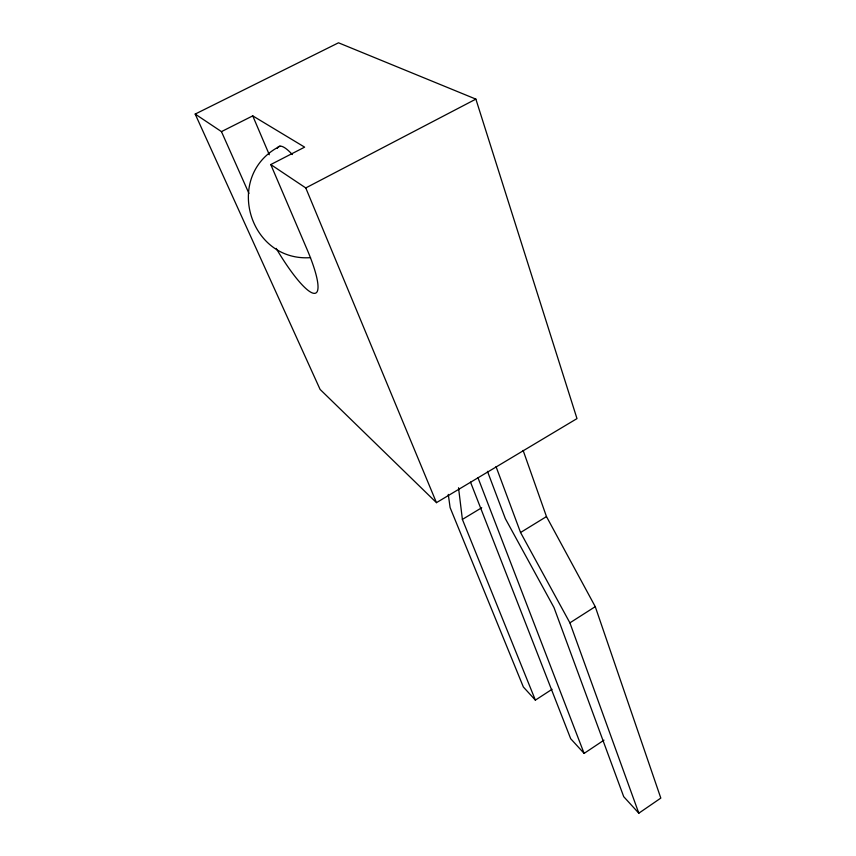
<?xml version="1.0" encoding="UTF-8"?>
<svg xmlns="http://www.w3.org/2000/svg" width="856" height="856" viewBox="0 0 856 856"><rect width="100%" height="100%" fill="white"/><g stroke="black" fill="none" stroke-linecap="round" stroke-linejoin="round"><path stroke-width="1.28" d="M280.008 146.183C223.245 174.999 248.636 262.022 310.557 257.645M487.46 471.335L505.35 518.661L553.993 607.546L623.714 796.679L638.822 813.2L660.811 798.102L595.252 606.658L546.481 516.585L523.123 450.406M470.5 482.089L570.685 738.717L584.113 753.398L603.962 740.162M448.287 494.404L450.106 507.597L523.358 686.994L535.375 700.133L552.045 689.294M638.822 813.2L569.903 622.847L595.252 606.658M569.903 622.847L520.555 532.507L546.481 516.585M535.375 700.133L462.39 519.41L481.725 507.726M436.453 502.654L576.987 418.605L475.872 99.114L338.505 42.8L195.189 114.073L320.091 389.416L436.453 502.654L305.774 187.935L270.774 164.555L304.629 147.146L252.745 115.87L221.458 131.61L195.189 114.073M305.774 187.935L475.872 99.114M221.458 131.61L248.957 193.445M270.774 164.555L306.897 249.021A74.098 14.21 61.8 0 1 314.323 293.362A74.098 14.21 61.8 0 1 276.178 248.39M252.745 115.87L269.308 154.743M477.958 477.691L584.113 753.398M496.031 466.595L520.555 532.507M458.527 487.76L462.39 519.41M277.333 148.366A59.417 12.861 62.3 0 1 292.324 154.551"/></g></svg>
